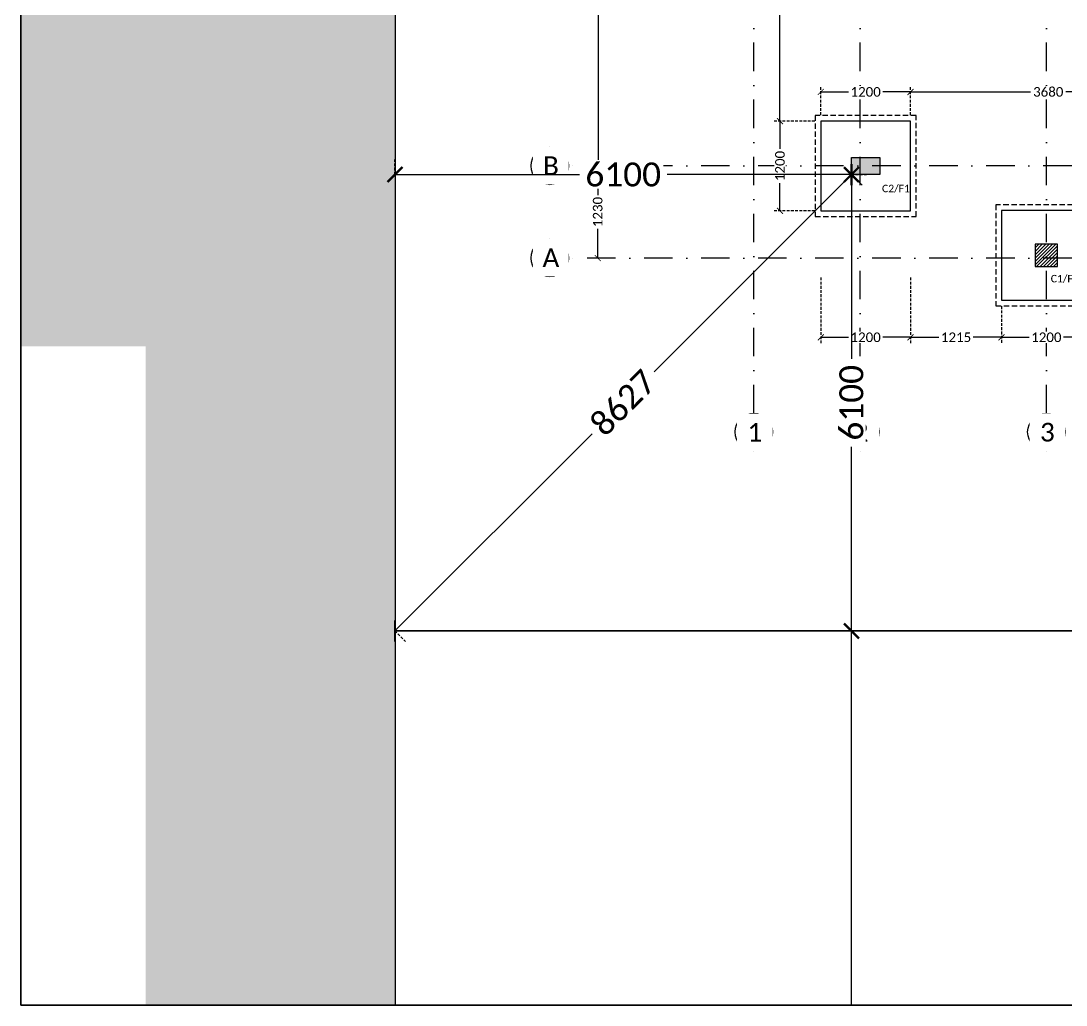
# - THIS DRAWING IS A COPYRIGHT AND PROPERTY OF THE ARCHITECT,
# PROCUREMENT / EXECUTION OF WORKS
# Model space of a CAD drawing. Header units: millimetres. Extents: x -176651 to 954389, y -469666 to 486614.
# Drawn here: x 211642 to 225611, y 255015 to 268169 of the extents above; entities that cross this region are included whole.
import ezdxf
from ezdxf.xclip import XClip

# ---------------------------------------------------------------- set-up
doc = ezdxf.new("R2010")
doc.units = ezdxf.units.MM
doc.header["$LTSCALE"] = 150
doc.header["$XCLIPFRAME"] = 2
for name, pattern in [('3BHK-W(SB)$0$HIDDEN', [0.375, 0.25, -0.125]), ('DASHDOTX2', [50.8, 25.4, -12.7, 0, -12.7]), ('HIDDEN2', [4.7625, 3.175, -1.5875])]:
    doc.linetypes.add(name, pattern=pattern)
for name, color, linetype in [('ad-Column', 3, 'Continuous'), ('ad-Column Hatch', 125, 'Continuous'), ('ad-Footing line', 2, 'Continuous'), ('ad-Grid', 8, 'DASHDOTX2'), ('ad-Parking', 2, 'Continuous'), ('ad-PCC line', 8, 'HIDDEN2'), ('ad-RCC', 3, 'Continuous'), ('ad-RCC Hatch', 125, 'Continuous'), ('ad-Road', 2, 'Continuous'), ('ad-Road Hatch', 8, 'Continuous'), ('ad-Text', 7, 'Continuous'), ('ad-Text main', 7, 'Continuous')]:
    doc.layers.add(name, color=color, linetype=linetype)
for name, color, linetype, true_color in [('ad-Dimension', 5, 'Continuous', 0x0000ff), ('ad-External Dimensions', 5, 'Continuous', 0x0000ff), ('ad-Foundation text', 6, 'Continuous', 0xff00ff), ('ad-Plot Boundary', 6, 'Continuous', 0xff00ff)]:
    doc.layers.add(name, color=color, linetype=linetype, true_color=true_color)
doc.styles.add('MtX_Century_Gothic', font='GOTHIC.TTF')
doc.styles.get("Standard").update_dxf_attribs({"font": 'calibril.ttf'})
doc.dimstyles.new('A-75-DIM-INT (Framing)', dxfattribs={"dimscale": 100, "dimtxt": 1.6, "dimasz": 1, "dimexe": 1, "dimexo": 1, "dimgap": 0.5, "dimtad": 0, "dimdec": 0, "dimdsep": 46, "dimtxsty": 'Standard', "dimblk": 'ARCHTICK', "dimcen": 0.025, "dimclrd": 5, "dimclre": 5, "dimclrt": 256, "dimazin": 2, "dimtfac": 1, "dimtdec": 0, "dimtmove": 1, "dimatfit": 0, "dimldrblk": 'ARCHTICK', "dimfxl": 1, "dimfxlon": 1, "dimtfill": 1, "dimtolj": 1, "dimtzin": 0, "dimarcsym": 0})

# ---------------------------------------------------------------- blocks, each defined once
blk = doc.blocks.new('A$C4fb60e89')
at = {"layer": 'ad-Road Hatch', "ltscale": 5, "transparency": 33554687}
h = blk.add_hatch(dxfattribs=at)
h.set_pattern_fill('AR-HBONE', color=256, scale=15)
h.set_pattern_definition([(45, (-193247.7, -428758.8), (0, 2155.2615), [4572, -1524]), (135, (-192170.1, -427681.1), (2e-13, 2155.2615), [4572, -1524])])
h.paths.add_polyline_path([(175594, -250241), (169178, -249341), (167473, -249057), (167473, -138694), (101313, -138694), (101313, -199954), (101308, -237995), (101040, -268291), (101008, -280968), (101066, -293684), (101243, -311127), (100910, -319344), (100949, -333937), (100669, -366960), (100727, -390983), (100669, -404586), (100538, -420418), (100467, -428759), (92426, -427265), (92163, -427209), (92163, -321454), (24803, -321454), (24803, -412961), (15653, -411029), (15654, -321452), (-19535, -321452), (-34427, -319477), (-65207, -315395), (-171770, -301268), (-185854, -298333), (-193248, -296832), (-193244, -292908), (-191914, -285219), (-191839, -284679), (-183397, -286393), (-169723, -289243), (-53141, -304698), (-18730, -309262), (15653, -309262), (15653, 703), (24803, 1115), (24803, -129544), (92163, -129544), (92163, 15133), (101313, 17713), (101313, -129544), (167473, -129544), (167473, 35552), (175738, 37855), (175849, 28595), (175836, 25947), (175777, 14040), (175855, 2316), (175660, -18036), (175731, -34039), (175718, -46839), (175673, -63402), (175816, -82072), (175542, -106356), (175490, -124641), (175575, -145019), (175731, -168892), (175797, -181269), (175797, -192667), (175744, -208200), (175829, -223277), (175888, -234871)])
h.paths.add_polyline_path([(24803, -309264), (92163, -309264), (92163, -138694), (24803, -138694)], flags=16)
at = {"layer": 'ad-Road', "ltscale": 5}
blk.add_lwpolyline([(24803, -309264), (92163, -309264), (92163, -138694), (24803, -138694)], close=True, dxfattribs=at)
at = {"layer": 'ad-Text', "linetype": 'Continuous', "insert": (20228, -194004), "char_height": 1250, "width": 56881.51, "attachment_point": 5, "rotation": 90, "style": 'MtX_Century_Gothic', "bg_fill": 3, "box_fill_scale": 1.5, "bg_fill_color": 257, "bg_fill_transparency": 0}
blk.add_mtext("\\pxqd;30' WIDE ROAD", dxfattribs=at)
blk = doc.blocks.new('zw$E7CA')
at = {"layer": 'ad-Plot Boundary'}
blk.add_lwpolyline([(0, 0), (33680, 0), (33680, 30050), (0, 30050)], close=True, dxfattribs=at)
blk = doc.blocks.new('zw$A88E')
at = {"layer": 'ad-Plot Boundary', "ltscale": 5}
for p in [(-150934, -206599), (-150934, -236649)]:
    blk.add_blockref('zw$E7CA', p, dxfattribs=at)
blk = doc.blocks.new('zw$944D')
at = {"layer": 'ad-Parking', "ltscale": 5}
blk.add_lwpolyline([(0, 0), (6100, 0), (6100, 6100), (0, 6100)], close=True, dxfattribs=at)
blk = doc.blocks.new('zw$2786')
at = {"layer": 'ad-Parking', "ltscale": 5}
blk.add_blockref('zw$944D', (36699, -94087), dxfattribs=at)
blk = doc.blocks.new("Plot's Boundary")
at = {"layer": 'ad-Road', "ltscale": 5}
blk.add_blockref('A$C4fb60e89', (191839, 428759), dxfattribs=at)
at = {"layer": 'ad-Parking', "ltscale": 5}
blk.add_blockref('zw$2786', (179944, 348002), dxfattribs=at)
at = {"layer": 'ad-Plot Boundary', "ltscale": 5}
blk.add_blockref('zw$A88E', (367577, 466614), dxfattribs=at)
blk = doc.blocks.new('_ArchTick')
at = {"color": 0, "linetype": 'ByBlock', "const_width": 0.15}
blk.add_lwpolyline([(-0.5, -0.5), (0.5, 0.5)], dxfattribs=at)
blk = doc.blocks.new('*D341')
at = {"layer": 'ad-Dimension', "lineweight": -2}
for p, q in [((-3032, 4630), (-3460, 4630)), ((-3380, 4630), (-3380, 2607)), ((-3380, 115), (-3380, 2138)), ((-3132, 115), (-3460, 115))]:
    blk.add_line(p, q, dxfattribs=at)
at = {"layer": 'Defpoints', "color": 0}
for p in [(-2952, 4630), (-3380, 115), (-3052, 115)]:
    blk.add_point(p, dxfattribs=at)
at = {"layer": 'ad-Dimension', "lineweight": -2, "xscale": 80, "yscale": 80, "zscale": 80}
for p, rotation in [((-3380, 4630), 90), ((-3380, 115), 270)]:
    blk.add_blockref('_ArchTick', p, dxfattribs=dict(at, rotation=rotation))
at = {"layer": 'ad-Dimension', "insert": (-3380, 2372), "char_height": 128, "attachment_point": 5, "rotation": 90, "bg_fill": 3, "box_fill_scale": 1.1, "bg_fill_color": 257, "bg_fill_transparency": 0}
blk.add_mtext('\\A1;4515', dxfattribs=at)
blk = doc.blocks.new('*D342')
at = {"layer": 'ad-Dimension', "lineweight": -2}
for p, q in [((-3121, 115), (-3471, 115)), ((-3391, 115), (-3391, -275)), ((-3391, -1115), (-3391, -725)), ((-3210, -1115), (-3471, -1115))]:
    blk.add_line(p, q, dxfattribs=at)
at = {"layer": 'Defpoints', "color": 0}
for p in [(-3041, 115), (-3391, -1115), (-3130, -1115)]:
    blk.add_point(p, dxfattribs=at)
at = {"layer": 'ad-Dimension', "lineweight": -2, "xscale": 80, "yscale": 80, "zscale": 80}
for p, rotation in [((-3391, 115), 90), ((-3391, -1115), 270)]:
    blk.add_blockref('_ArchTick', p, dxfattribs=dict(at, rotation=rotation))
at = {"layer": 'ad-Dimension', "insert": (-3391, -500), "char_height": 128, "attachment_point": 5, "rotation": 90, "bg_fill": 3, "box_fill_scale": 1.1, "bg_fill_color": 257, "bg_fill_transparency": 0}
blk.add_mtext('\\A1;1230', dxfattribs=at)
blk = doc.blocks.new('zw$6AA0')
at = {"layer": 'ad-Column Hatch', "transparency": 33554687}
h = blk.add_hatch(color=256, dxfattribs=at)
h.dxf.hatch_style = 1
h.paths.add_polyline_path([(0, -230), (380, -230), (380, 0), (0, 0)])
at = {"layer": 'ad-Column'}
blk.add_lwpolyline([(0, -230), (380, -230), (380, 0), (0, 0)], close=True, dxfattribs=at)
blk = doc.blocks.new('A$C42b14ea2')
at = {"layer": 'ad-RCC Hatch', "transparency": 33554687}
h = blk.add_hatch(dxfattribs=at)
h.set_pattern_fill('ANSI31', color=256, scale=10)
h.set_pattern_definition([(45, (13250, 8645), (-22.45064, 22.45064), [])])
h.paths.add_polyline_path([(0, 0), (300, 0), (300, 300), (0, 300)])
at = {"layer": 'ad-RCC'}
blk.add_lwpolyline([(0, 0), (300, 0), (300, 300), (0, 300)], close=True, dxfattribs=at)
blk = doc.blocks.new('1625W_Columns')
at = {"layer": 'ad-Column', "xscale": -1, "rotation": 179.9999999999999}
blk.add_blockref('zw$6AA0', (0, 0), dxfattribs=at)
at = {"layer": 'ad-RCC'}
blk.add_blockref('A$C42b14ea2', (2455, -1230), dxfattribs=at)
blk = doc.blocks.new('*D34')
at = {"layer": 'ad-External Dimensions', "linetype": '3BHK-W(SB)$0$HIDDEN', "lineweight": -2}
for p, q in [((-490, 4030), (-1035, 4030)), ((-490, 715), (-1035, 715))]:
    blk.add_line(p, q, dxfattribs=at)
at = {"layer": 'ad-External Dimensions', "lineweight": -2}
for p, q in [((-955, 4030), (-955, 2605)), ((-955, 715), (-955, 2140))]:
    blk.add_line(p, q, dxfattribs=at)
at = {"layer": 'Defpoints', "color": 0}
for p in [(-410, 4030), (-955, 715), (-410, 715)]:
    blk.add_point(p, dxfattribs=at)
at = {"layer": 'ad-External Dimensions', "lineweight": -2, "xscale": 80, "yscale": 80, "zscale": 80}
for p, rotation in [((-955, 4030), 90), ((-955, 715), 270)]:
    blk.add_blockref('_ArchTick', p, dxfattribs=dict(at, rotation=rotation))
at = {"layer": 'ad-External Dimensions', "insert": (-955, 2373), "char_height": 128, "attachment_point": 5, "rotation": 90, "bg_fill": 3, "box_fill_scale": 1.1, "bg_fill_color": 257, "bg_fill_transparency": 0}
blk.add_mtext('\\A1;3315', dxfattribs=at)
blk = doc.blocks.new('*D35')
at = {"layer": 'ad-External Dimensions', "linetype": '3BHK-W(SB)$0$HIDDEN', "lineweight": -2}
for p, q in [((-490, 715), (-1035, 715)), ((-490, -485), (-1035, -485))]:
    blk.add_line(p, q, dxfattribs=at)
at = {"layer": 'ad-External Dimensions', "lineweight": -2}
for p, q in [((-955, 715), (-955, 346)), ((-955, -485), (-955, -116))]:
    blk.add_line(p, q, dxfattribs=at)
at = {"layer": 'Defpoints', "color": 0}
for p in [(-410, 715), (-955, -485), (-410, -485)]:
    blk.add_point(p, dxfattribs=at)
at = {"layer": 'ad-External Dimensions', "lineweight": -2, "xscale": 80, "yscale": 80, "zscale": 80}
for p, rotation in [((-955, 715), 90), ((-955, -485), 270)]:
    blk.add_blockref('_ArchTick', p, dxfattribs=dict(at, rotation=rotation))
at = {"layer": 'ad-External Dimensions', "insert": (-955, 115), "char_height": 128, "attachment_point": 5, "rotation": 90, "bg_fill": 3, "box_fill_scale": 1.1, "bg_fill_color": 257, "bg_fill_transparency": 0}
blk.add_mtext('\\A1;1200', dxfattribs=at)
blk = doc.blocks.new('*D36')
at = {"layer": 'ad-External Dimensions', "linetype": '3BHK-W(SB)$0$HIDDEN', "lineweight": -2}
for p, q in [((2005, -1760), (2005, -2255)), ((3205, -1760), (3205, -2255))]:
    blk.add_line(p, q, dxfattribs=at)
at = {"layer": 'ad-External Dimensions', "lineweight": -2}
for p, q in [((2005, -2175), (2374, -2175)), ((3205, -2175), (2836, -2175))]:
    blk.add_line(p, q, dxfattribs=at)
at = {"layer": 'Defpoints', "color": 0}
for p in [(2005, -1680), (3205, -1680), (3205, -2175)]:
    blk.add_point(p, dxfattribs=at)
at = {"layer": 'ad-External Dimensions', "lineweight": -2, "xscale": 80, "yscale": 80, "zscale": 80, "rotation": 180}
blk.add_blockref('_ArchTick', (2005, -2175), dxfattribs=at)
at = {"layer": 'ad-External Dimensions', "lineweight": -2, "xscale": 80, "yscale": 80, "zscale": 80}
blk.add_blockref('_ArchTick', (3205, -2175), dxfattribs=at)
at = {"layer": 'ad-External Dimensions', "insert": (2605, -2175), "char_height": 128, "attachment_point": 5, "bg_fill": 3, "box_fill_scale": 1.1, "bg_fill_color": 257, "bg_fill_transparency": 0}
blk.add_mtext('\\A1;1200', dxfattribs=at)
blk = doc.blocks.new('*D37')
at = {"layer": 'ad-External Dimensions', "linetype": '3BHK-W(SB)$0$HIDDEN', "lineweight": -2}
for p, q in [((-410, -1375), (-410, -2255)), ((790, -1375), (790, -2255))]:
    blk.add_line(p, q, dxfattribs=at)
at = {"layer": 'ad-External Dimensions', "lineweight": -2}
for p, q in [((-410, -2175), (-41, -2175)), ((790, -2175), (421, -2175))]:
    blk.add_line(p, q, dxfattribs=at)
at = {"layer": 'Defpoints', "color": 0}
for p in [(-410, -485), (790, -485), (-410, -2175)]:
    blk.add_point(p, dxfattribs=at)
at = {"layer": 'ad-External Dimensions', "lineweight": -2, "xscale": 80, "yscale": 80, "zscale": 80, "rotation": 180}
blk.add_blockref('_ArchTick', (-410, -2175), dxfattribs=at)
at = {"layer": 'ad-External Dimensions', "lineweight": -2, "xscale": 80, "yscale": 80, "zscale": 80}
blk.add_blockref('_ArchTick', (790, -2175), dxfattribs=at)
at = {"layer": 'ad-External Dimensions', "insert": (190, -2175), "char_height": 128, "attachment_point": 5, "bg_fill": 3, "box_fill_scale": 1.1, "bg_fill_color": 257, "bg_fill_transparency": 0}
blk.add_mtext('\\A1;1200', dxfattribs=at)
blk = doc.blocks.new('*D38')
at = {"layer": 'ad-External Dimensions', "linetype": '3BHK-W(SB)$0$HIDDEN', "lineweight": -2}
for p, q in [((790, -1375), (790, -2255)), ((2005, -1760), (2005, -2255))]:
    blk.add_line(p, q, dxfattribs=at)
at = {"layer": 'ad-External Dimensions', "lineweight": -2}
for p, q in [((790, -2175), (1169, -2175)), ((2005, -2175), (1626, -2175))]:
    blk.add_line(p, q, dxfattribs=at)
at = {"layer": 'Defpoints', "color": 0}
for p in [(790, -485), (2005, -1680), (2005, -2175)]:
    blk.add_point(p, dxfattribs=at)
at = {"layer": 'ad-External Dimensions', "lineweight": -2, "xscale": 80, "yscale": 80, "zscale": 80, "rotation": 180}
blk.add_blockref('_ArchTick', (790, -2175), dxfattribs=at)
at = {"layer": 'ad-External Dimensions', "lineweight": -2, "xscale": 80, "yscale": 80, "zscale": 80}
blk.add_blockref('_ArchTick', (2005, -2175), dxfattribs=at)
at = {"layer": 'ad-External Dimensions', "insert": (1398, -2175), "char_height": 128, "attachment_point": 5, "bg_fill": 3, "box_fill_scale": 1.1, "bg_fill_color": 257, "bg_fill_transparency": 0}
blk.add_mtext('\\A1;1215', dxfattribs=at)
blk = doc.blocks.new('*D60')
at = {"layer": 'ad-External Dimensions', "linetype": '3BHK-W(SB)$0$HIDDEN', "lineweight": -2}
for p, q in [((-410, 795), (-410, 1185)), ((790, 795), (790, 1185))]:
    blk.add_line(p, q, dxfattribs=at)
at = {"layer": 'ad-External Dimensions', "lineweight": -2}
for p, q in [((-410, 1105), (-41, 1105)), ((790, 1105), (421, 1105))]:
    blk.add_line(p, q, dxfattribs=at)
at = {"layer": 'Defpoints', "color": 0}
for p in [(-410, 1105), (-410, 715), (790, 715)]:
    blk.add_point(p, dxfattribs=at)
at = {"layer": 'ad-External Dimensions', "lineweight": -2, "xscale": 80, "yscale": 80, "zscale": 80, "rotation": 180}
blk.add_blockref('_ArchTick', (-410, 1105), dxfattribs=at)
at = {"layer": 'ad-External Dimensions', "lineweight": -2, "xscale": 80, "yscale": 80, "zscale": 80}
blk.add_blockref('_ArchTick', (790, 1105), dxfattribs=at)
at = {"layer": 'ad-External Dimensions', "insert": (190, 1105), "char_height": 128, "attachment_point": 5, "bg_fill": 3, "box_fill_scale": 1.1, "bg_fill_color": 257, "bg_fill_transparency": 0}
blk.add_mtext('\\A1;1200', dxfattribs=at)
blk = doc.blocks.new('*D61')
at = {"layer": 'ad-External Dimensions', "linetype": '3BHK-W(SB)$0$HIDDEN', "lineweight": -2}
for p, q in [((790, 795), (790, 1185)), ((4470, 795), (4470, 1185))]:
    blk.add_line(p, q, dxfattribs=at)
at = {"layer": 'ad-External Dimensions', "lineweight": -2}
for p, q in [((790, 1105), (2395, 1105)), ((4470, 1105), (2865, 1105))]:
    blk.add_line(p, q, dxfattribs=at)
at = {"layer": 'Defpoints', "color": 0}
for p in [(4470, 1105), (790, 715), (4470, 715)]:
    blk.add_point(p, dxfattribs=at)
at = {"layer": 'ad-External Dimensions', "lineweight": -2, "xscale": 80, "yscale": 80, "zscale": 80, "rotation": 180}
blk.add_blockref('_ArchTick', (790, 1105), dxfattribs=at)
at = {"layer": 'ad-External Dimensions', "lineweight": -2, "xscale": 80, "yscale": 80, "zscale": 80}
blk.add_blockref('_ArchTick', (4470, 1105), dxfattribs=at)
at = {"layer": 'ad-External Dimensions', "insert": (2630, 1105), "char_height": 128, "attachment_point": 5, "bg_fill": 3, "box_fill_scale": 1.1, "bg_fill_color": 257, "bg_fill_transparency": 0}
blk.add_mtext('\\A1;3680', dxfattribs=at)
blk = doc.blocks.new('A$C26f4352e')
at = {"layer": 'ad-Foundation text', "char_height": 100, "width": 349.31, "attachment_point": 5}
for s, insert in [('\\pxt5;C2/F1', (-11525, -13809)), ('\\pxt5;C1/F1', (-9270, -15014))]:
    blk.add_mtext(s, dxfattribs=dict(at, insert=insert))
blk = doc.blocks.new('A$Cf8271b05')
at = {"layer": 'ad-Footing line'}
for points in [[(-410, -13875), (790, -13875), (790, -12675), (-410, -12675)], [(2005, -15070), (3205, -15070), (3205, -13870), (2005, -13870)]]:
    blk.add_lwpolyline(points, close=True, dxfattribs=at)
at = {"layer": 'ad-PCC line', "ltscale": 0.15}
for points in [[(-485, -13950), (865, -13950), (865, -12600), (-485, -12600)], [(1930, -15145), (3280, -15145), (3280, -13795), (1930, -13795)]]:
    blk.add_lwpolyline(points, close=True, dxfattribs=at)
blk = doc.blocks.new('*D22')
at = {"layer": 'ad-Dimension', "linetype": '3BHK-W(SB)$0$HIDDEN', "lineweight": -2, "transparency": 16777216}
for p, q in [((222742, 266115), (222942, 266115)), ((220742, 260015), (222942, 260015))]:
    blk.add_line(p, q, dxfattribs=at)
at = {"layer": 'ad-Dimension', "lineweight": -2, "transparency": 16777216}
for p, q in [((222742, 266115), (222742, 263652)), ((222742, 260015), (222742, 262478))]:
    blk.add_line(p, q, dxfattribs=at)
at = {"layer": 'Defpoints', "color": 0, "transparency": 16777216}
for p in [(222742, 266115), (222742, 266115), (216642, 260015)]:
    blk.add_point(p, dxfattribs=at)
at = {"layer": 'ad-Dimension', "lineweight": -2, "transparency": 16777216, "xscale": 200, "yscale": 200, "zscale": 200}
for p, rotation in [((222742, 266115), 90), ((222742, 260015), 270)]:
    blk.add_blockref('_ArchTick', p, dxfattribs=dict(at, rotation=rotation))
at = {"layer": 'ad-Dimension', "transparency": 16777216, "insert": (222742, 263065), "char_height": 320, "attachment_point": 5, "rotation": 90, "bg_fill": 3, "box_fill_scale": 1.1, "bg_fill_color": 256, "bg_fill_true_color": 13158600, "bg_fill_transparency": 0}
blk.add_mtext('\\A1;6100', dxfattribs=at)
blk = doc.blocks.new('*D23')
at = {"layer": 'ad-Dimension', "linetype": '3BHK-W(SB)$0$HIDDEN', "lineweight": -2, "transparency": 16777216}
for p, q in [((216642, 266115), (216642, 266315)), ((222742, 266115), (222742, 266315))]:
    blk.add_line(p, q, dxfattribs=at)
at = {"layer": 'ad-Dimension', "lineweight": -2, "transparency": 16777216}
for p, q in [((216642, 266115), (219106, 266115)), ((222742, 266115), (220279, 266115))]:
    blk.add_line(p, q, dxfattribs=at)
at = {"layer": 'Defpoints', "color": 0, "transparency": 16777216}
for p in [(216642, 266115), (216642, 266115), (222742, 266115)]:
    blk.add_point(p, dxfattribs=at)
at = {"layer": 'ad-Dimension', "lineweight": -2, "transparency": 16777216, "xscale": 200, "yscale": 200, "zscale": 200, "rotation": 180}
blk.add_blockref('_ArchTick', (216642, 266115), dxfattribs=at)
at = {"layer": 'ad-Dimension', "lineweight": -2, "transparency": 16777216, "xscale": 200, "yscale": 200, "zscale": 200}
blk.add_blockref('_ArchTick', (222742, 266115), dxfattribs=at)
at = {"layer": 'ad-Dimension', "transparency": 16777216, "insert": (219692, 266115), "char_height": 320, "attachment_point": 5, "bg_fill": 3, "box_fill_scale": 1.1, "bg_fill_color": 256, "bg_fill_true_color": 13158600, "bg_fill_transparency": 0}
blk.add_mtext('\\A1;6100', dxfattribs=at)
blk = doc.blocks.new('*D18')
at = {"layer": 'ad-Dimension', "lineweight": -2, "transparency": 16777216}
for p, q in [((222742, 266115), (220107, 263480)), ((216642, 260015), (219277, 262650))]:
    blk.add_line(p, q, dxfattribs=at)
at = {"layer": 'ad-Dimension', "linetype": '3BHK-W(SB)$0$HIDDEN', "lineweight": -2, "transparency": 16777216}
for p, q in [((222742, 266115), (222884, 265973)), ((216642, 260015), (216784, 259873))]:
    blk.add_line(p, q, dxfattribs=at)
at = {"layer": 'Defpoints', "color": 0, "transparency": 16777216}
for p in [(222742, 266115), (216642, 260015), (216642, 260015)]:
    blk.add_point(p, dxfattribs=at)
at = {"layer": 'ad-Dimension', "lineweight": -2, "transparency": 16777216, "xscale": 200, "yscale": 200, "zscale": 200}
for p, rotation in [((222742, 266115), 45.00000000000016), ((216642, 260015), 225.0000000000001)]:
    blk.add_blockref('_ArchTick', p, dxfattribs=dict(at, rotation=rotation))
at = {"layer": 'ad-Dimension', "transparency": 16777216, "insert": (219692, 263065), "char_height": 320, "attachment_point": 5, "rotation": 45, "bg_fill": 3, "box_fill_scale": 1.1, "bg_fill_color": 256, "bg_fill_true_color": 13158600, "bg_fill_transparency": 0}
blk.add_mtext('\\A1;8627', dxfattribs=at)
blk = doc.blocks.new('1625W_Grid')
at = {"layer": 'ad-Grid', "ltscale": 0.1}
for points in [[(-1305, -3190), (-1305, 15870)], [(115, -3190), (115, 15870)], [(2605, -3190), (2605, 15870)]]:
    blk.add_lwpolyline(points, dxfattribs=at)
at = {"layer": 'ad-Grid', "color": 7, "linetype": 'ByBlock'}
for centre in [(-4030, 115), (-4030, -1115), (-1305, -3440), (115, -3440), (2605, -3440)]:
    blk.add_circle(centre, 250, dxfattribs=at)
at = {"layer": 'ad-Text main', "char_height": 250, "width": 227.385, "attachment_point": 5, "bg_fill": 2}
for s, insert in [('{\\fCalibri|b0|i0|c0|p34;B}', (-4016.5, 119)), ('{\\fCalibri|b0|i0|c0|p34;A}', (-4016.5, -1111)), ('{\\fCalibri|b0|i0|c0|p34;1}', (-1291.5, -3444)), ('{\\fCalibri|b0|i0|c0|p34;2}', (128.5, -3444)), ('{\\fCalibri|b0|i0|c0|p34;3}', (2618.5, -3444))]:
    blk.add_mtext(s, dxfattribs=dict(at, insert=insert))
at = {"layer": 'ad-Grid', "ltscale": 0.1}
for points in [[(15900, 115), (-3780, 115)], [(15900, -1115), (-3780, -1115)]]:
    blk.add_lwpolyline(points, dxfattribs=at)
at = {"layer": 'ad-Dimension'}
dim = blk.add_linear_dim(base=(-3380.2, 115), p1=(-2952, 4630), p2=(-3052.1, 115), angle=90, dimstyle='A-75-DIM-INT (Framing)', override={"dimscale": 80, "dimblk": 'ArchTick', "dimclrd": 256, "dimclre": 256, "dimfxl": 10, "dimtfill": 1, "dimtfillclr": 0}, dxfattribs=at)
dim.commit()
dim.dimension.update_dxf_attribs({"geometry": '*D341', "text_midpoint": (-3380.2, 2372.5)})
dim = blk.add_linear_dim(base=(-3391.3, -1115), p1=(-3041, 115), p2=(-3130.1, -1115), angle=90, dimstyle='A-75-DIM-INT (Framing)', override={"dimscale": 80, "dimclrd": 256, "dimclre": 256, "dimfxl": 10}, dxfattribs=at)
dim.commit()
dim.dimension.update_dxf_attribs({"geometry": '*D342', "text_midpoint": (-3391.3, -500)})
blk = doc.blocks.new('A$Cfdb12340')
at = {"layer": 'ad-External Dimensions'}
dim = blk.add_linear_dim(base=(-954.9, 715), p1=(-410, 4030), p2=(-410, 715), angle=90, dimstyle='A-75-DIM-INT (Framing)', override={"dimscale": 80, "dimclrd": 256, "dimclre": 256, "dimfxl": 10}, dxfattribs=at)
dim.commit()
dim.dimension.update_dxf_attribs({"geometry": '*D34', "text_midpoint": (-954.9, 2372.5)})
dim = blk.add_linear_dim(base=(3205, -2174.6), p1=(2005, -1680), p2=(3205, -1680), dimstyle='A-75-DIM-INT (Framing)', override={"dimscale": 80, "dimclrd": 256, "dimclre": 256, "dimfxl": 10}, dxfattribs=at)
dim.commit()
dim.dimension.update_dxf_attribs({"geometry": '*D36', "text_midpoint": (2605, -2174.6)})
dim = blk.add_linear_dim(base=(-954.9, -485), p1=(-410, 715), p2=(-410, -485), angle=90, dimstyle='A-75-DIM-INT (Framing)', override={"dimscale": 80, "dimclrd": 256, "dimclre": 256, "dimfxl": 10}, dxfattribs=at)
dim.commit()
dim.dimension.update_dxf_attribs({"geometry": '*D35', "text_midpoint": (-954.9, 115)})
for base, p1, p2, picture, middle in [((-410, 1104.7), (790, 715), (-410, 715), '*D60', (190, 1104.7)), ((-410, -2174.6), (790, -485), (-410, -485), '*D37', (190, -2174.6))]:
    dim = blk.add_linear_dim(base=base, p1=p1, p2=p2, dimstyle='A-75-DIM-INT (Framing)', override={"dimscale": 80, "dimclrd": 256, "dimclre": 256, "dimfxl": 10}, dxfattribs=at)
    dim.commit()
    dim.dimension.update_dxf_attribs({"geometry": picture, "text_midpoint": middle})
for base, p1, p2, picture, middle in [((4470, 1104.7), (790, 715), (4470, 715), '*D61', (2630, 1104.7)), ((2005, -2174.6), (790, -485), (2005, -1680), '*D38', (1397.5, -2174.6))]:
    dim = blk.add_linear_dim(base=base, p1=p1, p2=p2, dimstyle='A-75-DIM-INT (Framing)', override={"dimscale": 80, "dimclrd": 256, "dimclre": 256, "dimfxl": 10}, dxfattribs=at)
    dim.commit()
    dim.dimension.update_dxf_attribs({"geometry": picture, "text_midpoint": middle})
blk = doc.blocks.new('A$C7f605f44')
at = {"layer": 'ad-Dimension'}
dim = blk.add_linear_dim(base=(-12120, -13620), p1=(-18220, -19720), p2=(-12120, -13620), angle=90, dimstyle='A-75-DIM-INT (Framing)', override={"dimscale": 200, "dimclrd": 256, "dimclre": 256, "dimfxl": 10}, dxfattribs=at)
dim.commit()
dim.dimension.update_dxf_attribs({"geometry": '*D22', "text_midpoint": (-12120, -16670), "insert": (-234862.3, -279734.9)})
dim = blk.add_linear_dim(base=(-18220, -13620), p1=(-12120, -13620), p2=(-18220, -13620), dimstyle='A-75-DIM-INT (Framing)', override={"dimscale": 200, "dimclrd": 256, "dimclre": 256, "dimfxl": 10}, dxfattribs=at)
dim.commit()
dim.dimension.update_dxf_attribs({"geometry": '*D23', "text_midpoint": (-15170, -13620), "insert": (-234862.3, -279734.9)})
dim = blk.add_aligned_dim(p1=(-12120, -13620), p2=(-18220, -19720), distance=0, dimstyle='A-75-DIM-INT (Framing)', override={"dimscale": 200, "dimclrd": 256, "dimclre": 256, "dimfxl": 10}, dxfattribs=at)
dim.commit()
dim.dimension.update_dxf_attribs({"geometry": '*D18', "text_midpoint": (-15170, -16670), "insert": (-234862.3, -279734.9)})

msp = doc.modelspace()

# ---------------------------------------------------------------- block references
ref = msp.add_blockref("Plot's Boundary", (0, 0))
XClip(ref).set_block_clipping_path([(211642.2775057808, 255014.8999686334), (255322.2775057808, 295064.8999686334)])

# ---------------------------------------------------------------- next in the draw order: block references
msp.add_blockref('1625W_Grid', (222742, 266115))

# ---------------------------------------------------------------- next in the draw order: block references
msp.add_blockref('1625W_Columns', (222742, 266115))

# ---------------------------------------------------------------- next in the draw order: block references
at = {"layer": 'ad-External Dimensions'}
msp.add_blockref('A$Cfdb12340', (222742, 266115), dxfattribs=at)

# ---------------------------------------------------------------- next in the draw order: block references
msp.add_blockref('A$Cf8271b05', (222742, 279505))
at = {"layer": 'ad-Foundation text'}
msp.add_blockref('A$C26f4352e', (234862, 279735), dxfattribs=at)

# ---------------------------------------------------------------- next in the draw order: block references
at = {"layer": 'ad-Dimension'}
msp.add_blockref('A$C7f605f44', (234862, 279735), dxfattribs=at)

# ---------------------------------------------------------------- next in the draw order: linework, layer by layer
msp.add_lwpolyline([(255322, 255015), (211642, 255015), (211642, 295065), (255322, 295065)], close=True)

doc.saveas('drawing.dxf')
